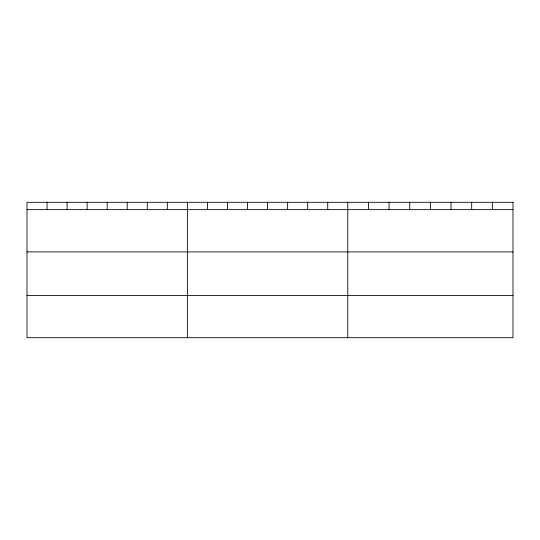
<?xml version="1.0" encoding="UTF-8"?>
<svg xmlns="http://www.w3.org/2000/svg" width="540" height="540" viewBox="0 0 540 540"><rect width="100%" height="100%" fill="white"/><g stroke="black" fill="none" stroke-linecap="round" stroke-linejoin="round"><path stroke-width="0.81" d="M27 209.642L513 209.642M27 251.903L513 251.903M27 295.441L513 295.441M492.345 202.298L492.345 209.642M471.69 202.298L471.69 209.642M451.035 202.298L451.035 209.642M430.38 202.298L430.38 209.642M409.725 202.298L409.725 209.642M389.07 202.298L389.07 209.642M368.415 202.298L368.415 209.642M347.76 202.298L347.76 337.703M327.713 202.298L327.713 209.642M307.665 202.298L307.665 209.642M287.618 202.298L287.618 209.642M267.57 202.298L267.57 209.642M247.523 202.298L247.523 209.642M227.475 202.298L227.475 209.642M207.428 202.298L207.428 209.642M187.38 202.298L187.38 337.703M167.333 202.298L167.333 209.642M147.285 202.298L147.285 209.642M127.238 202.298L127.238 209.642M107.19 202.298L107.19 209.642M87.142 202.298L87.142 209.642M67.095 202.298L67.095 209.642M47.048 202.298L47.048 209.642M513 202.298L27 202.298L27 337.703L513 337.703L513 202.298"/></g></svg>
